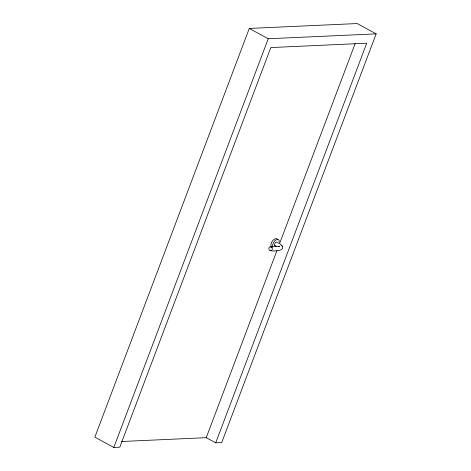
<?xml version="1.0" encoding="UTF-8"?>
<svg xmlns="http://www.w3.org/2000/svg" width="471" height="471" viewBox="0 0 471 471"><rect width="100%" height="100%" fill="white"/><g stroke="black" fill="none" stroke-linecap="round" stroke-linejoin="round"><path stroke-width="0.71" d="M278.856 243.69L279.185 240.516L278.29 239.403C274.622 239.162 272.055 243.831 272.521 247.134M215.724 442.828L221.723 442.557L376.152 33.865L357.189 23.55L249.277 28.443L94.848 437.135L113.811 447.45L119.805 447.179L270.807 47.571L366.726 43.22L215.724 442.828L206.245 437.671L276.936 250.59M113.811 447.45L268.24 38.757L376.152 33.865M279.533 243.713L355.163 43.562M278.773 246.604L279.656 246.18L269.542 247.069A1.966 1.66 87.4 0 0 268.853 248.882L269.182 249.865A2.084 1.76 87.4 0 0 270.76 250.725C274.675 251.437 288.175 250.778 280.292 244.096M270.766 250.725L271.59 250.372A1.966 1.66 87.4 0 0 272.279 248.558L271.95 247.575A2.084 1.76 87.4 0 0 270.372 246.716M121.53 441.51L206.798 437.647M277.048 242.224L276.83 242.053C275.317 241.964 274.075 244.084 274.664 245.426L275.17 245.638M249.277 28.443L268.24 38.757M274.881 245.591L276.436 246.439M281.47 245.05L281.74 245.42M282.088 245.891L282.388 246.304M277.607 239.657L276.707 238.544C272.927 238.314 269.824 243.613 271.29 246.963M277.189 242.5L277.236 242.871"/></g></svg>
